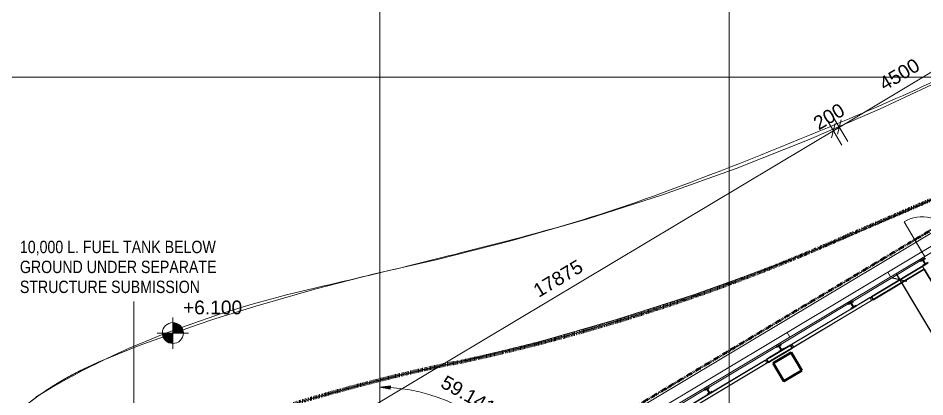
# Model space of a CAD drawing. Header units: millimetres. Extents: x -1578195 to 622687, y -255792 to 391308.
# Drawn here: x -3509 to 22461, y 165301 to 176145 of the extents above; entities that cross this region are included whole.
import ezdxf

# ---------------------------------------------------------------- set-up
doc = ezdxf.new("R2010")
doc.units = ezdxf.units.MM
for name, pattern in [('Dash dot', [14, 6, -4, 0, -4]), ('Double dash_2_', [42.8625, 15.875, -4.7625, 6.35, -4.7625, 6.35, -4.7625]), ('Grid Line', [21, 12, -3, 3, -3]), ('IMPORT-D15-3', [24, 15, -3, 0, -3, 0, -3]), ('Long Dash', [13.5, 9, -4.5])]:
    doc.linetypes.add(name, pattern=pattern)
for name, color, linetype, lineweight in [('0-1', 7, 'Continuous', 5), ('0-3', 7, 'Double dash_2_', 50), ('A-ANNO-DIMS', 7, 'Continuous', 9), ('A-DETL', 102, 'Continuous', 5), ('A-DETL-1', 102, 'Continuous', 18), ('A-DETL-3', 102, 'Dash dot', 70), ('A-DETL-6', 102, 'IMPORT-D15-3', 5), ('A-DOOR', 7, 'Continuous', 5), ('A-DOOR-1', 7, 'Continuous', 9), ('A-DOOR-HDLN', 7, 'Long Dash', 5), ('A-FLOR', 7, 'Continuous', 18), ('A-GENM', 7, 'Continuous', 5), ('A-GENM-1', 7, 'Continuous', 18), ('A-GLAZ-CURT-2', 7, 'Continuous', 9), ('A-WALL-3', 7, 'Continuous', 13), ('A-WALL-7', 7, 'Continuous', 5), ('C-PROP-LINE-1', 7, 'Double dash_2_', 50), ('G-ANNO-DIMS', 111, 'Continuous', 5), ('G-ANNO-TEXT', 7, 'Continuous', 5), ('I-WALL-5', 7, 'Continuous', 30), ('OAP280_C', 210, 'Continuous', 50), ('S-COLS-3', 7, 'Continuous', 35), ('S-COLS-8', 7, 'Continuous', 30), ('S-COLS-9', 7, 'Continuous', 5), ('S-GRID-1', 7, 'Grid Line', 5), ('UNDERLINE', 10, 'Continuous', 35)]:
    doc.layers.add(name, color=color, linetype=linetype, lineweight=lineweight)
doc.styles.add('Arial', font='arial.ttf', dxfattribs={"height": 393.413174})
doc.styles.add('Arial Narrow', font='ARIALN.TTF', dxfattribs={"height": 353.981763})
doc.styles.add('Arial_11', font='arial.ttf', dxfattribs={"width": 0.8, "height": 12.5})
doc.dimstyles.new('Diagonal_-_2_0mm_Arial', dxfattribs={"dimscale": 304.8, "dimtxt": 500, "dimasz": 0.984252, "dimexe": 0.984252, "dimexo": 0.984252, "dimgap": 0.656168, "dimtad": 1, "dimdec": 0, "dimrnd": 5, "dimzin": 0, "dimdsep": 46, "dimtxsty": 'Arial_11', "dimblk1": 'OBLIQUE', "dimblk2": 'OBLIQUE', "dimsah": 1, "dimcen": 0.09, "dimdle": 0.656168, "dimadec": 0, "dimazin": 0, "dimtfac": 1, "dimtdec": 4, "dimtix": 1, "dimtmove": 0, "dimatfit": 3, "dimfxl": 1, "dimtvp": 1, "dimtolj": 1, "dimtzin": 0, "dimarcsym": 2})

# ---------------------------------------------------------------- blocks, each defined once
blk = doc.blocks.new('DCW_16d - ARC_Steel_Dbl_Door-34850673-B1_F PLAN _2 OF 2_')
at = {"layer": 'A-DOOR'}
for p, q in [((-1000, 150), (-961, 150)), ((1000, 150), (961, 150))]:
    blk.add_line(p, q, dxfattribs=at)
at = {"layer": 'A-DOOR-1'}
for p, q in [((0, 150), (-1000, 150)), ((-1000, 0), (0, 0)), ((0, 0), (0, 150)), ((1000, 150), (0, 150)), ((0, 150), (0, 0)), ((0, 0), (1000, 0))]:
    blk.add_line(p, q, dxfattribs=at)
at = {"layer": 'A-DOOR-HDLN'}
for p, q in [((-1000, 150), (-1000, 473)), ((1000, 150), (1000, 473))]:
    blk.add_line(p, q, dxfattribs=at)
for centre, start, end in [((-1000, 150), 0, 18.8812), ((1000, 150), 161.1198, 180)]:
    blk.add_arc(centre, 1000, start, end, dxfattribs=at)
blk = doc.blocks.new('UC-Universal Column-Column - 162x162x37UC-V64-B1_F PLAN _2 OF 2_')
at = {"layer": 'S-COLS-9'}
h = blk.add_hatch(dxfattribs=at)
h.set_pattern_fill('FP_18', color=256, style=0, pattern_type=2)
h.set_pattern_definition([(14.141, (-106030.3, -133707), (-173.7525, 689.6488), []), (14.141, (-105639.4, -133052.9), (-173.7525, 689.6488), [])])
h.paths.add_polyline_path([(-81, -81), (81, -81), (81, -69), (6, -67), (4, -62), (6, 67), (12, 70), (81, 70), (81, 81), (-81, 81), (-81, 70), (-6, 67), (-4, 62), (-6, -67), (-12, -69), (-81, -69)], flags=0)
at = {"layer": 'S-COLS-8'}
for p, q in [((81, 81), (-81, 81)), ((-81, 81), (-81, 70)), ((-81, 70), (-12, 70)), ((-4, 62), (-4, -62)), ((4, -62), (4, 62)), ((12, 70), (81, 70)), ((81, 70), (81, 81)), ((-12, -69), (-81, -69)), ((-81, -69), (-81, -81)), ((-81, -81), (81, -81)), ((81, -69), (12, -69)), ((81, -81), (81, -69))]:
    blk.add_line(p, q, dxfattribs=at)
for centre, start, end in [((-12, 62), 0, 90), ((12, 62), 90, 180), ((-12, -62), 270, 0), ((12, -62), 180, 270)]:
    blk.add_arc(centre, 7.6, start, end, dxfattribs=at)
blk = doc.blocks.new('UC-Universal Column-Column - 162x162x37UC-V65-B1_F PLAN _2 OF 2_')
at = {"layer": 'S-COLS-9'}
h = blk.add_hatch(dxfattribs=at)
h.set_pattern_fill('FP_19', color=256, style=0, pattern_type=2)
h.set_pattern_definition([(14.141, (-103631.8, -133707), (-173.7525, 689.6488), []), (14.141, (-103240.95, -133052.9), (-173.7525, 689.6488), [])])
h.paths.add_polyline_path([(-81, -81), (81, -81), (81, -69), (6, -67), (4, -62), (6, 67), (12, 70), (81, 70), (81, 81), (-81, 81), (-81, 70), (-6, 67), (-4, 62), (-6, -67), (-12, -69), (-81, -69)], flags=0)
at = {"layer": 'S-COLS-8'}
for p, q in [((81, 81), (-81, 81)), ((-81, 81), (-81, 70)), ((-81, 70), (-12, 70)), ((-4, 62), (-4, -62)), ((4, -62), (4, 62)), ((12, 70), (81, 70)), ((81, 70), (81, 81)), ((-12, -69), (-81, -69)), ((-81, -69), (-81, -81)), ((-81, -81), (81, -81)), ((81, -69), (12, -69)), ((81, -81), (81, -69))]:
    blk.add_line(p, q, dxfattribs=at)
for centre, start, end in [((-12, 62), 0, 90), ((12, 62), 90, 180), ((-12, -62), 270, 0), ((12, -62), 180, 270)]:
    blk.add_arc(centre, 7.6, start, end, dxfattribs=at)
blk = doc.blocks.new('UC-Universal Column-Column - 162x162x37UC-V66-B1_F PLAN _2 OF 2_')
at = {"layer": 'S-COLS-8'}
for p, q in [((81, 81), (-81, 81)), ((-81, 81), (-81, 69.5)), ((-81, 69.5), (-11.6, 69.5)), ((-4, 61.9), (-4, -61.9)), ((4, -61.9), (4, 61.9)), ((11.6, 69.5), (81, 69.5)), ((81, 69.5), (81, 81)), ((-11.6, -69.5), (-81, -69.5)), ((-81, -69.5), (-81, -81)), ((-81, -81), (81, -81)), ((81, -69.5), (11.6, -69.5)), ((81, -81), (81, -69.5))]:
    blk.add_line(p, q, dxfattribs=at)
for centre, start, end in [((-11.6, 61.9), 0, 90), ((11.6, 61.9), 90, 180), ((-11.6, -61.9), 270, 0), ((11.6, -61.9), 180, 270)]:
    blk.add_arc(centre, 7.6, start, end, dxfattribs=at)
blk = doc.blocks.new('UC-Universal Column-Column - 162x162x37UC-V67-B1_F PLAN _2 OF 2_')
at = {"layer": 'S-COLS-8'}
for p, q in [((81, 81), (-81, 81)), ((-81, 81), (-81, 69.5)), ((-81, 69.5), (-11.6, 69.5)), ((-4, 61.9), (-4, -61.9)), ((4, -61.9), (4, 61.9)), ((11.6, 69.5), (81, 69.5)), ((81, 69.5), (81, 81)), ((-11.6, -69.5), (-81, -69.5)), ((-81, -69.5), (-81, -81)), ((-81, -81), (81, -81)), ((81, -69.5), (11.6, -69.5)), ((81, -81), (81, -69.5))]:
    blk.add_line(p, q, dxfattribs=at)
for centre, start, end in [((-11.6, 61.9), 0, 90), ((11.6, 61.9), 90, 180), ((-11.6, -61.9), 270, 0), ((11.6, -61.9), 180, 270)]:
    blk.add_arc(centre, 7.6, start, end, dxfattribs=at)
blk = doc.blocks.new('P01V-Louvre - P01V-Louvre-35719176-B1_F PLAN _2 OF 2_')
at = {"layer": 'A-GENM'}
for p, q in [((-6693, -5), (6693, -5)), ((-6693, -95), (6693, -95)), ((-6643, -100), (6643, -100))]:
    blk.add_line(p, q, dxfattribs=at)
at = {"layer": 'A-GENM-1'}
for p, q in [((-4883, 0), (-6549, 0)), ((-2483, 0), (-4721, 0)), ((-84, 0), (-2321, 0)), ((2316, 0), (78, 0)), ((4716, 0), (2478, 0)), ((6643, 0), (4878, 0)), ((6643, -8), (6643, 0)), ((6693, 0), (6643, 0)), ((6643, 0), (6643, -100)), ((6693, -100), (6693, 0)), ((-6693, 0), (-6693, -100)), ((-6693, -100), (-6643, -100)), ((-6643, 0), (-6643, -8)), ((-6643, -100), (-6643, 0)), ((-6643, -8), (6643, -8)), ((6643, -100), (6693, -100))]:
    blk.add_line(p, q, dxfattribs=at)
blk = doc.blocks.new('P01V-Louvre - P01V-Louvre-31066383-B1_F PLAN _2 OF 2_')
at = {"layer": 'A-GENM'}
for p, q in [((-1350, 95), (1350, 95)), ((-1350, 5), (1350, 5)), ((1300, 100), (-1300, 100)), ((-1300, 0), (-840, 0)), ((-678, 0), (1300, 0))]:
    blk.add_line(p, q, dxfattribs=at)
at = {"layer": 'A-GENM-1'}
for p, q in [((-1300, 100), (-1350, 100)), ((-1350, 100), (-1350, 0)), ((-1300, 0), (-1300, 100)), ((1350, 100), (1300, 100)), ((1300, 100), (1300, 0)), ((1300, 0), (1350, 0)), ((1350, 0), (1350, 100)), ((-1350, 0), (-1300, 0))]:
    blk.add_line(p, q, dxfattribs=at)
blk = doc.blocks.new('Family - ___-3197506-B1_F PLAN _2 OF 2_')
at = {"layer": 'C-PROP-LINE-1'}
blk.add_line((27564, 173018), (-9024, 151156), dxfattribs=at)
blk = doc.blocks.new('Dims-B1-FPLAN_2OF2__dwg__Oblique-5772980-B1_F PLAN _2 OF 2_')
at = {"layer": 'A-ANNO-DIMS'}
blk.add_line((-0.5, -0.5), (0.5, 0.5), dxfattribs=at)
blk = doc.blocks.new('_Oblique')
at = {"color": 0, "linetype": 'ByBlock', "lineweight": -2}
blk.add_line((-0.5, -0.5), (0.5, 0.5), dxfattribs=at)
blk = doc.blocks.new('*D270')
at = {"layer": 'A-ANNO-DIMS', "color": 0, "lineweight": -2, "transparency": 16777216}
for p, q in [((21566, 168549), (21995, 168805)), ((21635, 168823), (25195, 162865)), ((24921, 162934), (25350, 163191))]:
    blk.add_line(p, q, dxfattribs=at)
at = {"layer": 'Defpoints', "color": 0, "transparency": 16777216}
for p in [(21308, 168395), (25092, 163037), (24663, 162781)]:
    blk.add_point(p, dxfattribs=at)
at = {"layer": 'A-ANNO-DIMS', "color": 0, "lineweight": -2, "transparency": 16777216, "xscale": 299.9999999999999, "yscale": 299.9999999999999, "zscale": 299.9999999999999}
for p, rotation in [((21737, 168652), 120.8588541989137), ((25092, 163037), 300.8588541989137)]:
    blk.add_blockref('_Oblique', p, dxfattribs=dict(at, rotation=rotation))
at = {"layer": 'A-ANNO-DIMS', "color": 0, "transparency": 16777216, "insert": (23759, 166050), "char_height": 12.5, "attachment_point": 5, "rotation": 300.8589, "style": 'Arial_11'}
blk.add_mtext('\\A1;{\\H31.473x;6540}', dxfattribs=at)
blk = doc.blocks.new('Spot Elevations - Spot Elevation - Exterior Filled-23614-B1_F PLAN _1 OF 2_')
at = {"layer": 'G-ANNO-DIMS'}
h = blk.add_hatch(color=256, dxfattribs=at)
edge = h.paths.add_edge_path(flags=0)
edge.add_arc((-2.24, 2.25), 1.5, 0, 90, ccw=False)
edge.add_line((-0.74, 2.25), (-2.24, 2.25))
edge.add_line((-2.24, 2.25), (-2.24, 3.75))
h = blk.add_hatch(color=256, dxfattribs=at)
edge = h.paths.add_edge_path(flags=0)
edge.add_arc((-2.24, 2.25), 1.5, 180, 270, ccw=False)
edge.add_line((-3.74, 2.25), (-2.24, 2.25))
edge.add_line((-2.24, 2.25), (-2.24, 0.75))
for p, q in [((-2.24, 0), (-2.24, 4.5)), ((-2.24, 3.75), (-2.24, 2.25)), ((-4.49, 2.25), (0.01, 2.25)), ((-2.24, 2.25), (-3.74, 2.25)), ((-2.24, 0.75), (-2.24, 2.25)), ((-2.24, 2.25), (-0.74, 2.25))]:
    blk.add_line(p, q, dxfattribs=at)
blk.add_circle((-2.24, 2.25), 1.5, dxfattribs=at)
for start, end in [(360, 90), (180, 270)]:
    blk.add_arc((-2.24, 2.25), 1.5, start, end, dxfattribs=at)
blk = doc.blocks.new('TRA')
at = {"layer": 'A-FLOR'}
blk.add_line((-566363, 166140), (-566039, 166298), dxfattribs=at)
at = {"layer": 'A-FLOR', "flags": 128}
blk.add_lwpolyline([(-541866, 174374), (-543661, 173534), (-545671, 172667), (-547761, 171842), (-549876, 171085), (-552016, 170395), (-554177, 169774), (-556357, 169223), (-556407, 169212), (-558124, 168825), (-559830, 168387), (-561523, 167899), (-562690, 167531), (-563201, 167361), (-564864, 166773), (-566039, 166298)], dxfattribs=at)
at = {"layer": 'A-FLOR'}
blk.add_arc((-562556, 158040), 8950, 115.1743, 210.7616, dxfattribs=at)

msp = doc.modelspace()

# ---------------------------------------------------------------- hatches: boundary and pattern name
at = {"layer": 'A-ANNO-DIMS'}
msp.add_hatch(color=256, dxfattribs=at).paths.add_polyline_path([(7149.6, 165519.6), (7152.6, 165619.6), (6851.2, 165578.7)], flags=0)

# ---------------------------------------------------------------- linework, layer by layer
for p, q in [((20011.9, 173023.9), (4064.8, 163495)), ((7152.6, 165619.6), (6851.2, 165578.7)), ((6851.2, 165578.7), (7149.6, 165519.6)), ((7149.6, 165519.6), (7152.6, 165619.6))]:
    msp.add_line(p, q, dxfattribs=at)
at = {"layer": 'A-ANNO-DIMS', "flags": 128}
for points in [[(19840.2, 172921.3), (24046.5, 175434.6)], [(19858, 173281.4), (20258.6, 172611), (19858, 173281.4)], [(19582.7, 172767.4), (20269.4, 173177.8)], [(19686.3, 173178.8), (20086.9, 172508.5)]]:
    msp.add_lwpolyline(points, dxfattribs=at)
at = {"layer": 'A-ANNO-DIMS'}
msp.add_arc((6851.2, 160662.7), 4916, 34.35621, 86.50267, dxfattribs=at)
at = {"layer": 'A-DETL'}
for p, q in [((6034.4, 160067.6), (28031.1, 173206.5)), ((22378.3, 169453.4), (21865.4, 170311.8))]:
    msp.add_line(p, q, dxfattribs=at)
msp.add_arc((22378.3, 169453.4), 1000, 30.85888, 120.85888, dxfattribs=at)
at = {"layer": 'A-DETL-1'}
for p, q in [((24316.7, 171707.1), (22342.6, 170785.7)), ((22342.6, 170785.7), (20246.5, 169882.3)), ((20246.5, 169882.3), (19206.9, 169462.7)), ((19206.9, 169462.7), (18067.9, 169024)), ((18067.9, 169024), (15862.2, 168235.6)), ((15862.2, 168235.6), (13631.8, 167518)), ((13631.8, 167518), (11378.7, 166872)), ((11378.7, 166872), (9127.6, 166303.8)), ((9127.6, 166303.8), (7629.5, 165970.3)), ((7629.5, 165970.3), (6572, 165716.1)), ((6572, 165716.1), (4797.7, 165223.9))]:
    msp.add_line(p, q, dxfattribs=at)
at = {"layer": 'A-DETL-3'}
msp.add_line((20362.8, 169972.5), (27817.3, 173169.2), dxfattribs=at)
for centre, radius, start, end in [((-2576.6, 221156.3), 56089.1, 281.85917, 294.14083), ((20217.5, 112607.3), 54827.2, 101.85917, 107.36993)]:
    msp.add_arc(centre, radius, start, end, dxfattribs=at)
at = {"layer": 'A-DETL-6'}
msp.add_arc((2262.5, 158040.1), 8950, 115.17432, 211.61566, dxfattribs=at)
at = {"layer": 'A-FLOR'}
for centre, radius, start, end in [((12115.8, 137312.4), 31913.3, 102.84879, 111.15061), ((8689.8, 146167.8), 22418.2, 111.15061, 121.40701)]:
    msp.add_arc(centre, radius, start, end, dxfattribs=at)
for points in [[(19716, 173026.4), (21775.1, 173859.5), (23788.5, 174804.3), (25745.2, 175855.7)], [(15196, 171240.6), (16715.7, 171802.3), (18222.8, 172397.7), (19716, 173026.4)], [(11078, 169918.7), (12472.4, 170287.7), (13847.3, 170729), (15196, 171240.6)], [(5019, 168426.6), (7047, 168889.1), (9067, 169386.6), (11078, 169918.7)]]:
    msp.add_open_spline(points, degree=3, dxfattribs=at)
at = {"layer": 'A-GLAZ-CURT-2'}
for p, q in [((22378.3, 169453.4), (8778.5, 161327.3)), ((8855.4, 161198.5), (22455.3, 169324.6)), ((22455.3, 169324.6), (22378.3, 169453.4)), ((21474.4, 168738.5), (21397.4, 168867.3)), ((18590, 167015.1), (18513.1, 167143.9))]:
    msp.add_line(p, q, dxfattribs=at)
at = {"layer": 'A-WALL-3'}
for p, q in [((20407, 168044.7), (22327.6, 169192.3)), ((18346.7, 166813.7), (20268.6, 167962.1)), ((16286.5, 165582.7), (18208.4, 166731.1)), ((14226.3, 164351.7), (16148.1, 165500))]:
    msp.add_line(p, q, dxfattribs=at)
at = {"layer": 'A-WALL-7'}
for p, q in [((22396.2, 169033.6), (20932.8, 168159.1)), ((22437.2, 168964.9), (20973.8, 168090.5)), ((22396.2, 169033.6), (22391.1, 169042.1)), ((22442.4, 168956.3), (22396.2, 169033.6)), ((18615, 166774.3), (18018.5, 166417.9)), ((18656, 166705.6), (18059.6, 166349.2)), ((18018.5, 166417.9), (17932.7, 166366.6)), ((18059.6, 166349.2), (17973.7, 166297.9))]:
    msp.add_line(p, q, dxfattribs=at)
at = {"layer": 'G-ANNO-TEXT'}
msp.add_line((-194.3, 160986.5), (-194.3, 168030.4), dxfattribs=at)
at = {"layer": 'I-WALL-5'}
for p, q in [((22410, 169053.4), (20927.7, 168167.7)), ((20978.9, 168081.9), (22442.4, 168956.3)), ((22442.4, 168956.3), (25745.8, 163427.6)), ((20927.7, 168167.7), (20978.9, 168081.9)), ((18609.9, 166782.8), (18429.9, 166675.3)), ((18661.2, 166697), (18609.9, 166782.8)), ((18290.8, 166592.2), (18013.4, 166426.4)), ((18064.7, 166340.6), (18661.2, 166697)), ((18013.4, 166426.4), (17927.6, 166375.1)), ((17927.6, 166375.1), (17978.9, 166289.3)), ((17978.9, 166289.3), (18064.7, 166340.6))]:
    msp.add_line(p, q, dxfattribs=at)
at = {"layer": 'OAP280_C'}
for p, q in [((18628.9, 166570.6), (18113.9, 166262.8)), ((18936.7, 166055.5), (18628.9, 166570.6)), ((18113.9, 166262.8), (18421.6, 165747.8)), ((18421.6, 165747.8), (18936.7, 166055.5))]:
    msp.add_line(p, q, dxfattribs=at)
at = {"layer": 'S-COLS-3'}
for p, q in [((18626.2, 166570.7), (18111.1, 166262.9)), ((18933.9, 166055.6), (18626.2, 166570.7)), ((18111.1, 166262.9), (18418.9, 165747.9)), ((18418.9, 165747.9), (18933.9, 166055.6))]:
    msp.add_line(p, q, dxfattribs=at)
at = {"layer": 'S-GRID-1'}
for p, q in [((16851.5, 210672.6), (16851, 124617)), ((6851.5, 210596.3), (6851, 124617)), ((-10508.1, 174456.2), (128177.5, 174455.5))]:
    msp.add_line(p, q, dxfattribs=at)

# ---------------------------------------------------------------- block references
at = {"xscale": 300, "yscale": 300, "zscale": 300}
for p, rotation in [((20011.9, 173023.9), 210.859483755313), ((20011.9, 173023.9), 210.8588262181425), ((19840.2, 172921.3), 30.85948375531296), ((19840.2, 172921.3), 30.85948375531296)]:
    msp.add_blockref('Dims-B1-FPLAN_2OF2__dwg__Oblique-5772980-B1_F PLAN _2 OF 2_', p, dxfattribs=dict(at, rotation=rotation))
at = {"layer": '0-1'}
for name, p, rotation in [('DCW_16d - ARC_Steel_Dbl_Door-34850673-B1_F PLAN _2 OF 2_', (23313.7, 169837.5), 30.85888317200738), ('UC-Universal Column-Column - 162x162x37UC-V64-B1_F PLAN _2 OF 2_', (22438.2, 169164.1), 30.85888317200792), ('P01V-Louvre - P01V-Louvre-31066383-B1_F PLAN _2 OF 2_', (19768.8, 167475.3), 210.858883178847), ('UC-Universal Column-Column - 162x162x37UC-V65-B1_F PLAN _2 OF 2_', (20379.3, 167933.9), 30.85888317200792), ('UC-Universal Column-Column - 162x162x37UC-V66-B1_F PLAN _2 OF 2_', (18319, 166702.9), 30.85888317200792), ('P01V-Louvre - P01V-Louvre-35719176-B1_F PLAN _2 OF 2_', (12181.8, 162942), 30.8588831670607), ('UC-Universal Column-Column - 162x162x37UC-V67-B1_F PLAN _2 OF 2_', (16258.8, 165471.9), 30.85888317200792)]:
    msp.add_blockref(name, p, dxfattribs=dict(at, rotation=rotation))
at = {"layer": '0-3', "rotation": 359.9997000009001}
msp.add_blockref('Family - ___-3197506-B1_F PLAN _2 OF 2_', (0, 0), dxfattribs=at)
at = {"layer": 'G-ANNO-DIMS', "xscale": 199.9999999999998, "yscale": 199.9999999999998, "zscale": 199.9999999999998}
msp.add_blockref('Spot Elevations - Spot Elevation - Exterior Filled-23614-B1_F PLAN _1 OF 2_', (1371, 166678.3), dxfattribs=at)
at = {"layer": 'UNDERLINE'}
msp.add_blockref('TRA', (564819.1, 0), dxfattribs=at)

# ---------------------------------------------------------------- texts
at = {"layer": 'A-ANNO-DIMS', "char_height": 393.41, "attachment_point": 2, "line_spacing_factor": 0.938532, "style": 'Arial'}
for s, insert, width, rotation in [('4500', (21629.1, 174704), 1459.2, 30.85883), ('200', (19611.8, 173498.6), 1094.4, 30.85948), ('17875', (11852.9, 168862.4), 1824, 30.85948), ('59.141°', (9579.6, 165471.4), 2265.6, 330.42944)]:
    msp.add_mtext(s, dxfattribs=dict(at, insert=insert, width=width, rotation=rotation))
at = {"layer": 'G-ANNO-DIMS', "insert": (1211.7, 168058.3), "char_height": 393.41, "width": 2020.8, "attachment_point": 1, "line_spacing_factor": 0.938532, "style": 'Arial'}
msp.add_mtext('+6.100', dxfattribs=at)
at = {"layer": 'G-ANNO-TEXT', "insert": (-3458.3, 169771.3), "char_height": 353.982, "width": 6311.272, "attachment_point": 1, "line_spacing_factor": 0.968573, "style": 'Arial Narrow'}
msp.add_mtext('10,000 L. FUEL TANK BELOW GROUND UNDER SEPARATE STRUCTURE SUBMISSION', dxfattribs=at)

# ---------------------------------------------------------------- dimensions: what is measured, and where the dimension line sits
at = {"layer": 'A-ANNO-DIMS'}
dim = msp.add_linear_dim(base=(25092.2, 163037), p1=(21308.2, 168395.1), p2=(24663, 162780.6), angle=300.85885, text='{\\H31.473x;<>}', dimstyle='Diagonal_-_2_0mm_Arial', override={"dimpost": '<>', "dimtmove": 1, "dimarcsym": 2}, dxfattribs=at)
dim.commit()
dim.dimension.update_dxf_attribs({"geometry": '*D270', "text_midpoint": (23759, 166049.9)})

doc.saveas('drawing.dxf')
